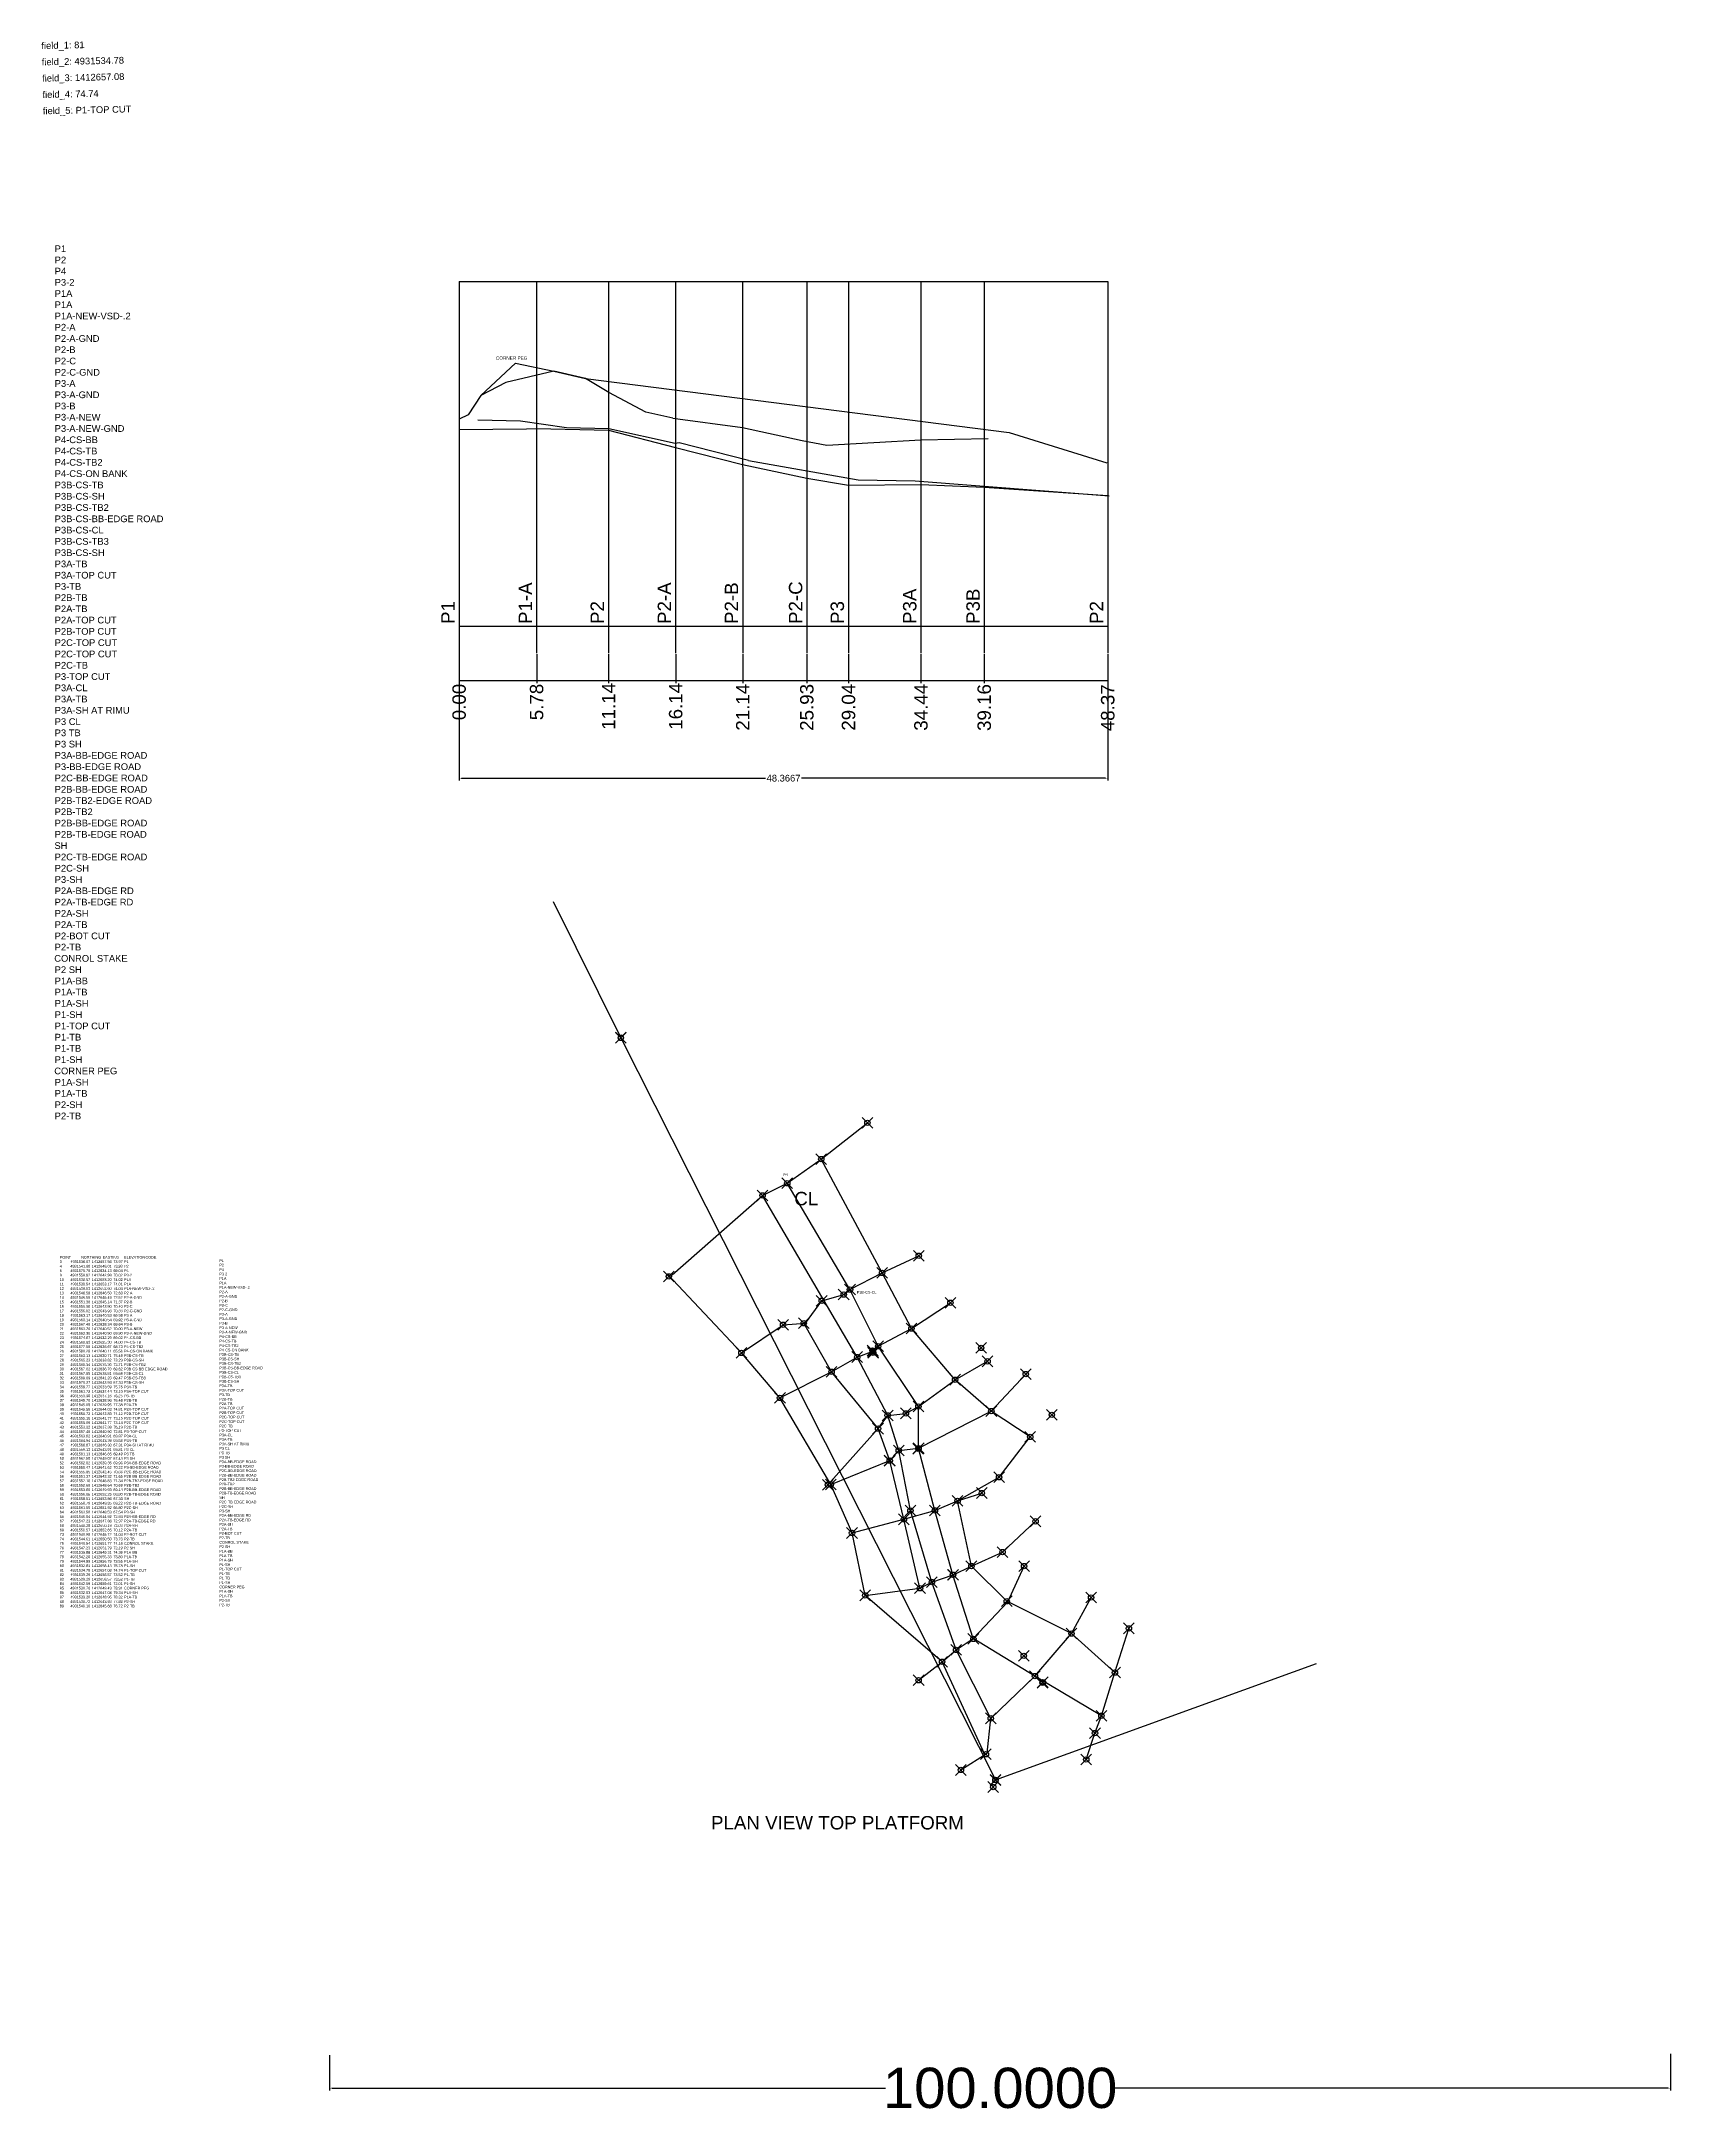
# Model space of a CAD drawing. Extents: x -47 to 153, y -52 to 103.
# Drawn here: x -46.7 to 74.8, y -51.7 to 102.9 of the extents above; entities that cross this region are included whole.
import ezdxf

# ---------------------------------------------------------------- set-up
doc = ezdxf.new("R2010")
doc.units = 0
doc.header["$MEASUREMENT"] = 0
doc.header["$PDMODE"] = 35
doc.header["$PDSIZE"] = 0.4
doc.layers.get('0').update_dxf_attribs({"linetype": 'CONTINUOUS'})
doc.layers.get('Defpoints').update_dxf_attribs({"linetype": 'CONTINUOUS'})
doc.layers.add('Boundary', color=7, linetype='CONTINUOUS')
doc.styles.add('MtXpl_arial_ttf_shx', font='arial.ttf.shx')
doc.styles.get("Standard").update_dxf_attribs({"font": 'arial.ttf'})
doc.dimstyles.get("Standard").update_dxf_attribs({"dimtxt": 0.18, "dimasz": 0.18, "dimexe": 0.18, "dimexo": 0.0625, "dimgap": 0.09, "dimtad": 0, "dimtih": 1, "dimtoh": 1, "dimdec": 4, "dimzin": 0, "dimdsep": 46, "dimtxsty": 'Standard', "dimcen": 0.09, "dimadec": 0, "dimazin": 0, "dimtfac": 1, "dimtdec": 4, "dimtofl": 0, "dimtmove": 0, "dimatfit": 3, "dimfxl": 1, "dimtolj": 1, "dimtzin": 0, "dimarcsym": 0})

# ---------------------------------------------------------------- blocks, each defined once
blk = doc.blocks.new('*D71')
at = {"color": 0, "lineweight": -2, "ltscale": 1000, "transparency": 16777216}
blk.add_line((-15.57, 59.41), (-15.57, 55.05), dxfattribs=at)
at = {"layer": 'Defpoints', "color": 0, "ltscale": 1000, "transparency": 16777216}
for p in [(-15.57, 59.47), (-15.57, 55.05), (-15.57, 0)]:
    blk.add_point(p, dxfattribs=at)
at = {"color": 0, "ltscale": 1000, "transparency": 16777216, "insert": (-15.57, 53.65), "char_height": 1, "attachment_point": 5, "rotation": 90}
blk.add_mtext('\\A1;0.00', dxfattribs=at)
blk = doc.blocks.new('*D72')
at = {"color": 0, "lineweight": -2, "ltscale": 1000, "transparency": 16777216}
blk.add_line((-9.79, 57.23), (-9.79, 55.05), dxfattribs=at)
at = {"layer": 'Defpoints', "color": 0, "ltscale": 1000, "transparency": 16777216}
for p in [(-9.79, 57.29), (-9.79, 55.05), (-15.57, 0)]:
    blk.add_point(p, dxfattribs=at)
at = {"color": 0, "ltscale": 1000, "transparency": 16777216, "insert": (-9.79, 53.65), "char_height": 1, "attachment_point": 5, "rotation": 90}
blk.add_mtext('\\A1;5.78', dxfattribs=at)
blk = doc.blocks.new('*D73')
at = {"color": 0, "lineweight": -2, "ltscale": 1000, "transparency": 16777216}
blk.add_line((-4.43, 57.23), (-4.43, 55.05), dxfattribs=at)
at = {"layer": 'Defpoints', "color": 0, "ltscale": 1000, "transparency": 16777216}
for p in [(-4.43, 57.29), (-4.43, 55.05), (-15.57, 0)]:
    blk.add_point(p, dxfattribs=at)
at = {"color": 0, "ltscale": 1000, "transparency": 16777216, "insert": (-4.43, 53.33), "char_height": 1, "attachment_point": 5, "rotation": 90}
blk.add_mtext('\\A1;11.14', dxfattribs=at)
blk = doc.blocks.new('*D74')
at = {"color": 0, "lineweight": -2, "ltscale": 1000, "transparency": 16777216}
blk.add_line((0.58, 57.23), (0.58, 55.05), dxfattribs=at)
at = {"layer": 'Defpoints', "color": 0, "ltscale": 1000, "transparency": 16777216}
for p in [(0.58, 57.29), (0.58, 55.05), (-15.57, 0)]:
    blk.add_point(p, dxfattribs=at)
at = {"color": 0, "ltscale": 1000, "transparency": 16777216, "insert": (0.58, 53.33), "char_height": 1, "attachment_point": 5, "rotation": 90}
blk.add_mtext('\\A1;16.14', dxfattribs=at)
blk = doc.blocks.new('*D75')
at = {"color": 0, "lineweight": -2, "ltscale": 1000, "transparency": 16777216}
blk.add_line((5.58, 57.23), (5.58, 55.05), dxfattribs=at)
at = {"layer": 'Defpoints', "color": 0, "ltscale": 1000, "transparency": 16777216}
for p in [(5.58, 57.29), (5.58, 55.05), (-15.57, 0)]:
    blk.add_point(p, dxfattribs=at)
at = {"color": 0, "ltscale": 1000, "transparency": 16777216, "insert": (5.58, 53.26), "char_height": 1, "attachment_point": 5, "rotation": 90}
blk.add_mtext('\\A1;21.14', dxfattribs=at)
blk = doc.blocks.new('*D76')
at = {"color": 0, "lineweight": -2, "ltscale": 1000, "transparency": 16777216}
blk.add_line((10.36, 57.23), (10.36, 55.05), dxfattribs=at)
at = {"layer": 'Defpoints', "color": 0, "ltscale": 1000, "transparency": 16777216}
for p in [(10.36, 57.29), (10.36, 55.05), (-15.57, 0)]:
    blk.add_point(p, dxfattribs=at)
at = {"color": 0, "ltscale": 1000, "transparency": 16777216, "insert": (10.36, 53.25), "char_height": 1, "attachment_point": 5, "rotation": 90}
blk.add_mtext('\\A1;25.93', dxfattribs=at)
blk = doc.blocks.new('*D77')
at = {"color": 0, "lineweight": -2, "ltscale": 1000, "transparency": 16777216}
blk.add_line((13.47, 57.23), (13.47, 55.05), dxfattribs=at)
at = {"layer": 'Defpoints', "color": 0, "ltscale": 1000, "transparency": 16777216}
for p in [(13.47, 57.29), (13.47, 55.05), (-15.57, 0)]:
    blk.add_point(p, dxfattribs=at)
at = {"color": 0, "ltscale": 1000, "transparency": 16777216, "insert": (13.47, 53.26), "char_height": 1, "attachment_point": 5, "rotation": 90}
blk.add_mtext('\\A1;29.04', dxfattribs=at)
blk = doc.blocks.new('*D78')
at = {"color": 0, "lineweight": -2, "ltscale": 1000, "transparency": 16777216}
blk.add_line((18.87, 57.23), (18.87, 55.05), dxfattribs=at)
at = {"layer": 'Defpoints', "color": 0, "ltscale": 1000, "transparency": 16777216}
for p in [(18.87, 57.29), (18.87, 55.05), (-15.57, 0)]:
    blk.add_point(p, dxfattribs=at)
at = {"color": 0, "ltscale": 1000, "transparency": 16777216, "insert": (18.87, 53.26), "char_height": 1, "attachment_point": 5, "rotation": 90}
blk.add_mtext('\\A1;34.44', dxfattribs=at)
blk = doc.blocks.new('*D79')
at = {"color": 0, "lineweight": -2, "ltscale": 1000, "transparency": 16777216}
blk.add_line((23.59, 57.23), (23.59, 55.05), dxfattribs=at)
at = {"layer": 'Defpoints', "color": 0, "ltscale": 1000, "transparency": 16777216}
for p in [(23.59, 57.29), (23.59, 55.05), (-15.57, 0)]:
    blk.add_point(p, dxfattribs=at)
at = {"color": 0, "ltscale": 1000, "transparency": 16777216, "insert": (23.59, 53.24), "char_height": 1, "attachment_point": 5, "rotation": 90}
blk.add_mtext('\\A1;39.16', dxfattribs=at)
blk = doc.blocks.new('*D80')
at = {"color": 0, "lineweight": -2, "ltscale": 1000, "transparency": 16777216}
blk.add_line((32.8, 57.23), (32.8, 55.05), dxfattribs=at)
at = {"layer": 'Defpoints', "color": 0, "ltscale": 1000, "transparency": 16777216}
for p in [(32.8, 57.29), (32.8, 55.05), (-15.57, 0)]:
    blk.add_point(p, dxfattribs=at)
at = {"color": 0, "ltscale": 1000, "transparency": 16777216, "insert": (32.8, 53.22), "char_height": 1, "attachment_point": 5, "rotation": 90}
blk.add_mtext('\\A1;48.37', dxfattribs=at)
blk = doc.blocks.new('*D81')
at = {"color": 0, "lineweight": -2, "ltscale": 1000, "transparency": 16777216}
for p, q in [((-15.57, 55.19), (-15.57, 47.79)), ((32.8, 55.19), (32.8, 47.79)), ((-15.39, 47.97), (7.27, 47.97)), ((32.62, 47.97), (9.97, 47.97))]:
    blk.add_line(p, q, dxfattribs=at)
at = {"color": 0, "ltscale": 1000, "transparency": 16777216}
for points in [[(-15.39, 48), (-15.39, 47.94), (-15.57, 47.97)], [(32.62, 48), (32.62, 47.94), (32.8, 47.97)]]:
    blk.add_solid(points, dxfattribs=at)
at = {"layer": 'Defpoints', "color": 0, "ltscale": 1000, "transparency": 16777216}
for p in [(-15.57, 55.25), (32.8, 55.25), (32.8, 47.97)]:
    blk.add_point(p, dxfattribs=at)
at = {"color": 0, "ltscale": 1000, "transparency": 16777216, "insert": (8.62, 47.97), "char_height": 0.5, "attachment_point": 5}
blk.add_mtext('\\A1;48.3667', dxfattribs=at)
blk = doc.blocks.new('*D85')
at = {"color": 0, "lineweight": -2, "transparency": 16777216}
for p, q in [((-25.23, -47.25), (-25.23, -49.88)), ((74.77, -47.14), (74.77, -49.88)), ((-25.05, -49.7), (16.23, -49.7)), ((74.59, -49.7), (33.3, -49.7))]:
    blk.add_line(p, q, dxfattribs=at)
at = {"color": 0, "transparency": 16777216}
for points in [[(-25.05, -49.67), (-25.05, -49.73), (-25.23, -49.7)], [(74.59, -49.67), (74.59, -49.73), (74.77, -49.7)]]:
    blk.add_solid(points, dxfattribs=at)
at = {"layer": 'Defpoints', "color": 0, "transparency": 16777216}
for p in [(-25.23, -47.19), (74.77, -47.07), (74.77, -49.7)]:
    blk.add_point(p, dxfattribs=at)
at = {"color": 0, "transparency": 16777216, "insert": (24.77, -49.7), "char_height": 3, "attachment_point": 5}
blk.add_mtext('\\A1;100.0000', dxfattribs=at)

msp = doc.modelspace()

# ---------------------------------------------------------------- linework, layer by layer
at = {"color": 3, "linetype": 'Continuous'}
for p, q in [((-15.56778, 85.01314), (-15.56778, 57.29171)), ((-9.79169, 85.01314), (-9.79169, 57.29171)), ((-4.43067, 85.01314), (-4.43067, 57.29171)), ((0.57387, 85.01314), (0.57387, 57.29171)), ((5.56304, 85.01314), (5.57681, 57.29171)), ((10.35821, 85.01314), (10.35821, 57.29171)), ((13.46828, 85.01314), (13.46828, 57.29171)), ((18.86829, 85.01314), (18.86829, 57.29171)), ((23.59088, 85.01314), (23.59088, 57.29171)), ((32.79888, 85.01314), (32.79888, 57.29171))]:
    msp.add_line(p, q, dxfattribs=at)
at = {"linetype": 'Continuous'}
for p, q in [((-15.56778, 85.01314), (32.79888, 85.01314)), ((-15.56778, 59.30558), (32.79888, 59.30558)), ((-15.56778, 55.2518), (32.79888, 55.2518))]:
    msp.add_line(p, q, dxfattribs=at)
for p, q in [((-11.35912, 78.91), (-13.94778, 76.51)), ((25.45222, 73.74), (32.72165, 71.49054))]:
    msp.add_line(p, q)
at = {"color": 2}
for p, q in [((-6.14878, 77.77), (-8.50658, 78.31)), ((-4.41078, 76.74), (-6.14878, 77.77)), ((-1.64578, 75.27), (-4.41078, 76.74)), ((0.36892, 74.81), (-1.64578, 75.27))]:
    msp.add_line(p, q, dxfattribs=at)
at = {"ltscale": 1000}
for p, q in [((15.96501, 11.0822, -9.44), (11.43501, 19.5722, -10.18)), ((18.15501, 6.9322, -9.33), (15.96501, 11.0822, -9.44)), ((21.41501, 3.1222, -9.42), (18.15501, 6.9322, -9.33)), ((24.11501, 0.7822, -9.69), (21.41501, 3.1222, -9.42))]:
    msp.add_line(p, q, dxfattribs=at)
msp.add_lwpolyline([(-11.35912, 78.91), (-8.50658, 78.31), (-6.14878, 77.77), (25.45222, 73.74)])
at = {"color": 2}
msp.add_lwpolyline([(-8.50658, 78.31), (-12.07878, 77.48), (-13.94778, 76.51), (-14.89778, 75.06), (-15.56778, 74.747)], dxfattribs=at)
at = {"color": 1}
for points in [[(-14.18696, 74.69673), (-10.98778, 74.62), (-7.57078, 74.13)], [(-7.57078, 74.13), (-4.41091, 74.04), (0.53776, 72.94)], [(6.01262, 71.65), (0.8308, 72.97), (0.53824, 72.93592)], [(6.01262, 71.65), (14.19172, 70.22), (18.44625, 70.15155), (32.90791, 69.02)]]:
    msp.add_lwpolyline(points, dxfattribs=at)
at = {"color": 40, "true_color": 0xf8d731}
msp.add_lwpolyline([(0.36892, 74.81), (5.56304, 74.12), (10.01303, 73.15), (11.83767, 72.81), (18.86822, 73.19), (23.8707, 73.29)], dxfattribs=at)
at = {"color": 6}
msp.add_lwpolyline([(-15.56778, 73.97), (-10.54265, 74.02), (-9.79169, 74.04), (-4.43067, 73.93), (0.57387, 72.63), (5.56304, 71.37), (10.35821, 70.33), (13.46828, 69.81), (18.86829, 69.87), (23.59088, 69.68), (32.79888, 69.04)], dxfattribs=at)
at = {"elevation": -78.91}
for points in [[(0.31407, 10.93154), (7.05501, 16.8622), (8.89501, 17.7722), (11.43501, 19.5722), (14.87501, 22.2722)], [(23.63564, -24.83016), (20.44501, -17.9078), (14.71501, -12.9578), (13.72501, -8.3078), (12.14501, -4.6878), (8.35501, 1.7622), (5.47501, 5.1222), (-0.02391, 10.98381)], [(5.47501, 5.1222), (8.58501, 7.2222), (10.26183, 7.33223), (11.46501, 9.0122), (13.10501, 9.4722), (13.57501, 9.8422), (15.96501, 11.0822), (18.70501, 12.3622)], [(8.35501, 1.7622), (12.20501, 3.7122), (14.11501, 4.8122), (15.28501, 5.2522), (15.67501, 5.6122), (18.15501, 6.9322), (21.06501, 8.8622)], [(18.79501, -12.4278), (17.59501, -7.2878), (16.53501, -2.9178), (15.66501, -0.5278), (12.20501, 3.7122), (10.12501, 7.3322)], [(11.92501, -4.7078), (15.66501, -0.5278), (16.38501, 0.4622), (17.74501, 0.6122), (18.67501, 1.1222), (21.41501, 3.1222), (23.83501, 4.4922)], [(12.14501, -4.6878), (16.53501, -2.9078), (17.21501, -2.1578), (18.69501, -1.9878), (24.11501, 0.7822), (26.68501, 3.5422)], [(33.33501, -18.7178), (30.09501, -15.8078), (25.26501, -13.3978), (22.62501, -10.7778), (21.59501, -5.9078), (24.69501, -4.1478), (27.01501, -1.1478), (24.11501, 0.7822)], [(13.72501, -8.3078), (17.59501, -7.2878), (19.90501, -6.6278), (21.59501, -5.9078), (23.40501, -5.3278)], [(14.71501, -12.9578), (18.79501, -12.4278), (19.68501, -11.9678), (21.26501, -11.4278), (22.62501, -10.7778), (24.95501, -9.7278), (27.41501, -7.4378)], [(18.69501, -19.2878), (20.44501, -17.9078), (21.48501, -17.0278), (22.76854, -16.18043), (25.34827, -13.43935), (26.55501, -10.7778)], [(21.84501, -25.9778), (23.80193, -24.72358), (24.07501, -22.1278), (27.36501, -18.9778), (30.09501, -15.8078), (31.55501, -13.1178)], [(31.19501, -25.1978), (31.84501, -23.2278), (32.32501, -21.9378), (33.33501, -18.7178), (34.37501, -15.4178)]]:
    msp.add_lwpolyline(points, dxfattribs=at)
at = {"color": 40, "true_color": 0xf8d731, "elevation": -78.91}
msp.add_lwpolyline([(32.32501, -21.9378), (27.36501, -18.9778), (22.76854, -16.18043), (21.25501, -11.4178), (19.90501, -6.6278), (18.69501, -1.9878), (18.69501, -1.9878), (18.67501, 1.1222), (15.67501, 5.6122), (13.57501, 9.8422), (8.89501, 17.7722)], dxfattribs=at)
at = {"color": 30, "true_color": 0xf26722, "elevation": -78.91}
msp.add_lwpolyline([(24.07501, -22.1278), (21.48501, -17.0278), (19.68501, -11.9678), (18.08501, -6.6378), (17.21501, -2.1578), (16.38501, 0.4622), (14.11501, 4.8122), (7.05501, 16.8622)], dxfattribs=at)
for p in [(14.87501, 22.2722, -13.35), (11.43501, 19.5722, -10.18), (7.05501, 16.8622, -9.89), (8.89501, 17.7722, -9.87), (18.70501, 12.3622, -11.57), (0.06501, 10.8222, -4.91), (15.96501, 11.0822, -9.44), (11.46501, 9.0122, -9.29), (13.10501, 9.4722, -9.27), (13.57501, 9.8422, -9.23), (10.12501, 7.3322, -6.2), (21.06501, 8.8622, -11.6), (8.58501, 7.2222, -5.62), (18.15501, 6.9322, -9.33), (5.47501, 5.1222, -3.42), (14.11501, 4.8122, -8.95), (15.26501, 5.2922, -9.01), (15.28501, 5.2522, -8.91), (15.29501, 5.1622, -8.93), (15.30501, 5.1322, -8.99), (15.67501, 5.6122, -9.04), (23.35501, 5.4922, -11.37), (23.83501, 4.4922, -11.48), (12.20501, 3.7122, -5.72), (21.41501, 3.1222, -9.42), (26.68501, 3.5422, -12.11), (8.35501, 1.7622, -3.16), (16.38501, 0.4622, -8.69), (17.74501, 0.6122, -8.89), (18.67501, 1.1222, -9.1), (24.11501, 0.7822, -9.69), (28.62501, 0.5022, -11.58), (15.66501, -0.5278, -6.1), (27.01501, -1.1478, -10.11), (16.53501, -2.9078, -5.76), (16.53501, -2.9178, -5.77), (17.21501, -2.1578, -8.25), (18.66501, -2.0278, -8.51), (18.69501, -1.9878, -8.58), (11.92501, -4.7078, -2.66), (12.14501, -4.6878, -2.72), (24.69501, -4.1478, -9.77), (21.59501, -5.9078, -7.57), (23.40501, -5.3278, -8.22), (17.59501, -7.2878, -4.79), (18.08501, -6.6378, -7.26), (19.90501, -6.6278, -7.54), (27.41501, -7.4378, -8.79), (13.72501, -8.3078, -2.43), (22.62501, -10.7778, -5.94), (24.95501, -9.7278, -6.88), (26.55501, -10.7778, -6.72), (18.79501, -12.4278, -4.1), (19.68501, -11.9678, -5.97), (21.25501, -11.4178, -6.39), (21.26501, -11.4278, -6.28), (14.71501, -12.9578, -1.53), (25.26501, -13.3978, -5.18), (31.55501, -13.1178, -5.36), (30.09501, -15.8078, -5.11), (34.37501, -15.4178, -6.9), (21.48501, -17.0278, -4.87), (22.77501, -16.2078, -4.98), (20.44501, -17.9078, -2.19), (26.53501, -17.4678, -4.73), (33.33501, -18.7178, -5.39), (33.33501, -18.7178, -5.39), (18.69501, -19.2878, -0.99), (27.36501, -18.9778, -4.87), (27.93501, -19.4678, -4.9), (27.96501, -19.4378, -4.89), (32.32501, -21.9378, -4.94), (24.07501, -22.1278, -4.52), (31.84501, -23.2278, -4.17), (23.71501, -24.8078, -0.59), (21.84501, -25.9778, 0.43), (31.19501, -25.1978, -3.13), (24.25501, -27.2478)]:
    msp.add_point(p)
at = {"layer": 'Boundary', "color": 114, "true_color": 0x139b48, "elevation": -78.91}
msp.add_lwpolyline([(-8.56724, 38.77254), (-3.51199, 28.6042), (24.42601, -26.7228), (48.35367, -18.03678)], dxfattribs=at)
at = {"layer": 'Boundary', "color": 32, "true_color": 0xcd6928}
for p in [(-3.51299, 28.6242, -78.91), (-3.51199, 28.6042, -78.91), (24.41601, -26.7328, -78.91), (24.42501, -26.7128, -78.91), (24.42601, -26.7228, -78.91)]:
    msp.add_point(p, dxfattribs=at)

# ---------------------------------------------------------------- texts
at = {"color": 6, "linetype": 'Continuous'}
for s, p in [('field_1: 81', (-46.72007, 102.33259)), ('field_2: 4931534.78', (-46.69247, 101.11703)), ('field_3: 1412657.08', (-46.66487, 99.90148)), ('field_4: 74.74', (-46.63728, 98.68592)), ('field_5: P1-TOP CUT', (-46.60968, 97.47037))]:
    msp.add_text(s, height=0.5, rotation=1.3005819, dxfattribs=at).set_placement(p)
at = {"color": 6, "linetype": 'Continuous', "style": 'MtXpl_arial_ttf_shx'}
for s, p in [('P1', (-45.73105, 87.19777)), ('P2', (-45.73105, 86.36239)), ('P4', (-45.73105, 85.52905)), ('P3-2', (-45.73105, 84.69367)), ('P1A', (-45.73105, 83.85829)), ('P1A', (-45.73105, 83.02292)), ('P1A-NEW-VSD-.2', (-45.73105, 82.18106)), ('P2-A', (-45.73105, 81.34568)), ('P2-A-GND', (-45.73105, 80.50382)), ('P2-B', (-45.73105, 79.66844)), ('P2-C', (-45.73105, 78.82658)), ('P2-C-GND', (-45.73105, 77.98472)), ('P3-A', (-45.73105, 77.14934)), ('P3-A-GND', (-45.73105, 76.30748)), ('P3-B', (-45.73105, 75.4721)), ('P3-A-NEW', (-45.73105, 74.63672)), ('P3-A-NEW-GND', (-45.73105, 73.79486)), ('P4-CS-BB', (-45.73105, 72.953)), ('P4-CS-TB', (-45.73105, 72.11114)), ('P4-CS-TB2', (-45.73105, 71.26928)), ('P4-CS-ON BANK', (-45.73105, 70.42742)), ('P3B-CS-TB', (-45.73105, 69.58556)), ('P3B-CS-SH', (-45.73105, 68.7437)), ('P3B-CS-TB2', (-45.73105, 67.90184)), ('P3B-CS-BB-EDGE ROAD', (-45.73105, 67.05998)), ('P3B-CS-CL', (-45.73105, 66.21812)), ('P3B-CS-TB3', (-45.73105, 65.37626)), ('P3B-CS-SH', (-45.73105, 64.5344)), ('P3A-TB', (-45.73105, 63.69902)), ('P3A-TOP CUT', (-45.73105, 62.85716)), ('P3-TB', (-45.73105, 62.02178)), ('P2B-TB', (-45.73105, 61.1864)), ('P2A-TB', (-45.73105, 60.35102)), ('P2A-TOP CUT', (-45.73105, 59.50916)), ('P2B-TOP CUT', (-45.73105, 58.6673)), ('P2C-TOP CUT', (-45.73105, 57.82544)), ('P2C-TOP CUT', (-45.73105, 56.98358)), ('P2C-TB', (-45.73105, 56.14172)), ('P3-TOP CUT', (-45.73105, 55.29986)), ('P3A-CL', (-45.73105, 54.458)), ('P3A-TB', (-45.73105, 53.62262)), ('P3A-SH AT RIMU', (-45.73105, 52.78076)), ('P3 CL', (-45.73105, 51.9389)), ('P3 TB', (-45.73105, 51.10352)), ('P3 SH', (-45.73105, 50.26166)), ('P3A-BB-EDGE ROAD', (-45.73105, 49.4198)), ('P3-BB-EDGE ROAD', (-45.73105, 48.57794)), ('P2C-BB-EDGE ROAD', (-45.73105, 47.73608)), ('P2B-BB-EDGE ROAD', (-45.73105, 46.89422)), ('P2B-TB2-EDGE ROAD', (-45.73105, 46.05236)), ('P2B-TB2', (-45.73105, 45.21698)), ('P2B-BB-EDGE ROAD', (-45.73105, 44.37512)), ('P2B-TB-EDGE ROAD', (-45.73105, 43.53326)), ('SH', (-45.75015, 42.6914)), ('P2C-TB-EDGE ROAD', (-45.73105, 41.84954)), ('P2C-SH', (-45.73105, 41.00768)), ('P3-SH', (-45.73105, 40.16582)), ('P2A-BB-EDGE RD', (-45.73105, 39.32396)), ('P2A-TB-EDGE RD', (-45.73105, 38.4821)), ('P2A-SH', (-45.73105, 37.64024)), ('P2A-TB', (-45.73105, 36.80486)), ('P2-BOT CUT', (-45.73105, 35.963)), ('P2-TB', (-45.73105, 35.12762)), ('CONROL STAKE', (-45.76447, 34.28576)), ('P2 SH', (-45.73105, 33.4439)), ('P1A-BB', (-45.73105, 32.60852)), ('P1A-TB', (-45.73105, 31.77314)), ('P1A-SH', (-45.73105, 30.93128)), ('P1-SH', (-45.73105, 30.08942)), ('P1-TOP CUT', (-45.73105, 29.24756)), ('P1-TB', (-45.73105, 28.41218)), ('P1-TB', (-45.73105, 27.5768)), ('CORNER PEG', (-45.76447, 25.89308)), ('P1-SH', (-45.73105, 26.73494)), ('P1A-SH', (-45.73105, 25.05122)), ('P1A-TB', (-45.73105, 24.21584)), ('P2-SH', (-45.73105, 23.37398)), ('P2-TB', (-45.73105, 22.5386))]:
    msp.add_text(s, height=0.5, dxfattribs=at).set_placement(p)
at = {"linetype": 'Continuous', "style": 'MtXpl_arial_ttf_shx'}
msp.add_text('CORNER PEG', height=0.25, dxfattribs=at).set_placement((-12.82641, 79.17045))
at = {"color": 6, "linetype": 'Continuous', "style": 'MtXpl_arial_ttf_shx'}
for s, p in [('P1-A', (-10.13147, 59.46883)), ('P2-A', (0.2341, 59.46883)), ('P2-B', (5.23595, 59.46883)), ('P2-C', (10.01844, 59.46883)), ('P3A', (18.52851, 59.46883)), ('P3B', (23.2511, 59.46883)), ('P1', (-15.90756, 59.46883)), ('P2', (-4.77045, 59.46883)), ('P3', (13.1285, 59.46883)), ('P2', (32.45911, 59.46883))]:
    msp.add_text(s, height=1, rotation=90, dxfattribs=at).set_placement(p)
for s, p in [('P4', (8.59467, 18.30592, -78.91)), ('P1', (-33.45293, 11.90037, -78.91)), ('P2', (-33.45293, 11.56703, -78.91)), ('P4', (-33.45293, 11.2337, -78.91)), ('P3-2', (-33.45293, 10.90037, -78.91)), ('P1A', (-33.45293, 10.56703, -78.91)), ('P1A', (-33.45293, 10.2337, -78.91)), ('P1A-NEW-VSD-.2', (-33.45293, 9.90037, -78.91)), ('P2-A', (-33.45293, 9.56703, -78.91)), ('P2-A-GND', (-33.45293, 9.2337, -78.91)), ('P3B-CS-CL', (14.0867, 9.54325, -78.91)), ('P2-B', (-33.45293, 8.90037, -78.91)), ('P2-C', (-33.45293, 8.56703, -78.91)), ('P2-C-GND', (-33.45293, 8.2337, -78.91)), ('P3-A', (-33.45293, 7.90037, -78.91)), ('P3-A-GND', (-33.45293, 7.56703, -78.91)), ('P3-B', (-33.45293, 7.2337, -78.91)), ('P3-A-NEW', (-33.45293, 6.90037, -78.91)), ('P3-A-NEW-GND', (-33.45293, 6.56703, -78.91)), ('P4-CS-BB', (-33.45293, 6.2337, -78.91)), ('P4-CS-TB', (-33.45293, 5.90037, -78.91)), ('P4-CS-TB2', (-33.45293, 5.56703, -78.91)), ('P4-CS-ON BANK', (-33.45293, 5.2337, -78.91)), ('P3B-CS-TB', (-33.45293, 4.90037, -78.91)), ('P3B-CS-SH', (-33.45293, 4.56703, -78.91)), ('P3B-CS-TB2', (-33.45293, 4.2337, -78.91)), ('P3B-CS-BB-EDGE ROAD', (-33.45293, 3.90037, -78.91)), ('P3B-CS-CL', (-33.45293, 3.56703, -78.91)), ('P3B-CS-TB3', (-33.45293, 3.2337, -78.91)), ('P3B-CS-SH', (-33.45293, 2.90037, -78.91)), ('P3A-TB', (-33.45293, 2.56703, -78.91)), ('P3A-TOP CUT', (-33.45293, 2.2337, -78.91)), ('P3-TB', (-33.45293, 1.90037, -78.91)), ('P2B-TB', (-33.45293, 1.56703, -78.91)), ('P2A-TB', (-33.45293, 1.2337, -78.91)), ('P2A-TOP CUT', (-33.45293, 0.90037, -78.91)), ('P2B-TOP CUT', (-33.45293, 0.56703, -78.91)), ('P2C-TOP CUT', (-33.45293, 0.2337, -78.91)), ('P2C-TOP CUT', (-33.45293, -0.09963, -78.91)), ('P2C-TB', (-33.45293, -0.43297, -78.91)), ('P3-TOP CUT', (-33.45293, -0.7663, -78.91)), ('P3A-CL', (-33.45293, -1.09963, -78.91)), ('P3A-TB', (-33.45293, -1.43297, -78.91)), ('P3A-SH AT RIMU', (-33.45293, -1.7663, -78.91)), ('P3 CL', (-33.45293, -2.09963, -78.91)), ('P3 TB', (-33.45293, -2.43297, -78.91)), ('P3 SH', (-33.45293, -2.7663, -78.91)), ('P3A-BB-EDGE ROAD', (-33.45293, -3.09963, -78.91)), ('P3-BB-EDGE ROAD', (-33.45293, -3.43297, -78.91)), ('P2C-BB-EDGE ROAD', (-33.45293, -3.7663, -78.91)), ('P2B-BB-EDGE ROAD', (-33.45293, -4.09963, -78.91)), ('P2B-TB2-EDGE ROAD', (-33.45293, -4.43297, -78.91)), ('P2B-TB2', (-33.45293, -4.7663, -78.91)), ('SH', (-33.45293, -5.7663, -78.91)), ('P2B-BB-EDGE ROAD', (-33.45293, -5.09963, -78.91)), ('P2B-TB-EDGE ROAD', (-33.45293, -5.43297, -78.91)), ('P2C-TB-EDGE ROAD', (-33.45293, -6.09963, -78.91)), ('P2C-SH', (-33.45293, -6.43297, -78.91)), ('P3-SH', (-33.45293, -6.7663, -78.91)), ('P2A-BB-EDGE RD', (-33.45293, -7.09963, -78.91)), ('P2A-TB-EDGE RD', (-33.45293, -7.43297, -78.91)), ('P2A-SH', (-33.45293, -7.7663, -78.91)), ('CONROL STAKE', (-33.45293, -9.09963, -78.91)), ('P2A-TB', (-33.45293, -8.09963, -78.91)), ('P2-BOT CUT', (-33.45293, -8.43297, -78.91)), ('P2-TB', (-33.45293, -8.7663, -78.91)), ('P2 SH', (-33.45293, -9.43297, -78.91)), ('P1A-BB', (-33.45293, -9.7663, -78.91)), ('P1A-TB', (-33.45293, -10.09963, -78.91)), ('P1A-SH', (-33.45293, -10.43297, -78.91)), ('P1-SH', (-33.45293, -10.7663, -78.91)), ('CORNER PEG', (-33.45293, -12.43297, -78.91)), ('P1-TOP CUT', (-33.45293, -11.09963, -78.91)), ('P1-TB', (-33.45293, -11.43297, -78.91)), ('P1-TB', (-33.45293, -11.7663, -78.91)), ('P1-SH', (-33.45293, -12.09963, -78.91)), ('P1A-SH', (-33.45293, -12.7663, -78.91)), ('P1A-TB', (-33.45293, -13.09963, -78.91)), ('P2-SH', (-33.45293, -13.43297, -78.91)), ('P2-TB', (-33.45293, -13.7663, -78.91))]:
    msp.add_text(s, height=0.2).set_placement(p)
at = {"attachment_point": 1}
for s, width, heights, insert, char_height in [('POINT^INORTHING^IEASTING^IELEVATION^ICODE\\P3^I4931536.07 ^I1412657.56 ^I73.97 ^IP1\\P4^I4931541.80 ^I1412648.01 ^I73.93 ^IP2\\P6^I4931575.78 ^I1412634.13 ^I69.04 ^IP4\\P9^I4931558.62 ^I1412642.98 ^I70.02 ^IP3-2\\P10^I4931538.57 ^I1412653.20 ^I74.02 ^IP1A\\P11^I4931538.54 ^I1412653.17 ^I74.01 ^IP1A\\P12^I4931539.03 ^I1412652.60 ^I74.04 ^IP1A-NEW-VSD-.2\\P13^I4931546.58 ^I1412646.50 ^I72.63 ^IP2-A\\P14^I4931546.59 ^I1412646.49 ^I72.52 ^IP2-A-GND\\P15^I4931551.38 ^I1412645.14 ^I71.37 ^IP2-B\\P16^I4931555.98 ^I1412643.90 ^I70.40 ^IP2-C\\P17^I4931556.02 ^I1412643.93 ^I70.33 ^IP2-C-GND\\P18^I4931563.17 ^I1412640.53 ^I69.98 ^IP3-A\\P19^I4931563.14 ^I1412640.54 ^I69.92 ^IP3-A-GND\\P20^I4931567.48 ^I1412638.34 ^I69.64 ^IP3-B\\P21^I4931563.26 ^I1412640.52 ^I70.00 ^IP3-A-NEW\\P22^I4931563.30 ^I1412640.50 ^I69.90 ^IP3-A-NEW-GND\\P23^I4931574.87 ^I1412632.29 ^I69.02 ^IP4-CS-BB\\P24^I4931568.83 ^I1412625.30 ^I74.00 ^IP4-CS-TB\\P25^I4931577.58 ^I1412636.67 ^I68.73 ^IP4-CS-TB2\\P26^I4931580.28 ^I1412640.11 ^I65.56 ^IP4-CS-ON BANK\\P27^I4931563.13 ^I1412630.71 ^I75.49 ^IP3B-CS-TB\\P28^I4931565.23 ^I1412633.82 ^I73.29 ^IP3B-CS-SH\\P29^I4931565.34 ^I1412635.36 ^I72.71 ^IP3B-CS-TB2\\P30^I4931567.02 ^I1412636.70 ^I69.62 ^IP3B-CS-BB-EDGE ROAD\\P31^I4931567.85 ^I1412638.81 ^I69.68 ^IP3B-CS-CL\\P32^I4931569.09 ^I1412641.20 ^I69.47 ^IP3B-CS-TB3\\P33^I4931570.37 ^I1412643.94 ^I67.34 ^IP3B-CS-SH\\P34^I4931559.77 ^I1412633.59 ^I75.75 ^IP3A-TB\\P35^I4931561.72 ^I1412637.44 ^I73.19 ^IP3A-TOP CUT\\P36^I4931553.30 ^I1412637.16 ^I76.25 ^IP3-TB\\P37^I4931549.70 ^I1412638.96 ^I76.48 ^IP2B-TB\\P38^I4931545.05 ^I1412639.95 ^I77.38 ^IP2A-TB\\P39^I4931545.58 ^I1412644.03 ^I74.81 ^IP2A-TOP CUT\\P40^I4931550.72 ^I1412642.83 ^I74.12 ^IP2B-TOP CUT\\P41^I4931555.10 ^I1412641.77 ^I73.15 ^IP2C-TOP CUT\\P42^I4931555.09 ^I1412641.77 ^I73.14 ^IP2C-TOP CUT\\P43^I4931553.32 ^I1412637.38 ^I76.19 ^IP2C-TB\\P44^I4931557.48 ^I1412640.90 ^I72.81 ^IP3-TOP CUT\\P45^I4931563.62 ^I1412640.91 ^I69.87 ^IP3A-CL\\P46^I4931564.94 ^I1412643.39 ^I69.58 ^IP3A-TB\\P47^I4931566.87 ^I1412646.30 ^I67.31 ^IP3A-SH AT RIMU\\P48^I4931559.13 ^I1412643.91 ^I69.81 ^IP3 CL\\P49^I4931561.13 ^I1412646.65 ^I69.49 ^IP3 TB\\P50^I4931562.50 ^I1412649.07 ^I67.43 ^IP3 SH\\P52^I4931562.82 ^I1412639.35 ^I69.96 ^IP3A-BB-EDGE ROAD\\P53^I4931558.47 ^I1412641.62 ^I70.22 ^IP3-BB-EDGE ROAD\\P54^I4931555.85 ^I1412642.45 ^I70.66 ^IP2C-BB-EDGE ROAD\\P56^I4931551.37 ^I1412643.32 ^I71.65 ^IP2B-BB-EDGE ROAD\\P57^I4931552.10 ^I1412646.83 ^I71.34 ^IP2B-TB2-EDGE ROAD\\P58^I4931552.68 ^I1412648.64 ^I70.69 ^IP2B-TB2\\P59^I4931553.86 ^I1412649.93 ^I69.14 ^IP2B-BB-EDGE ROAD\\P60^I4931556.86 ^I1412652.25 ^I68.80 ^IP2B-TB-EDGE ROAD\\P61^I4931558.51 ^I1412653.86 ^I67.33 ^ISH\\P62^I4931558.79 ^I1412649.35 ^I69.22 ^IP2C-TB-EDGE ROAD\\P63^I4931561.55 ^I1412651.92 ^I66.80 ^IP2C-SH\\P64^I4931563.50 ^I1412648.59 ^I67.54 ^IP3-SH\\P66^I4931546.04 ^I1412644.92 ^I72.94 ^IP2A-BB-EDGE RD\\P67^I4931547.23 ^I1412647.86 ^I72.97 ^IP2A-TB-EDGE RD\\P68^I4931548.28 ^I1412650.19 ^I72.03 ^IP2A-SH\\P69^I4931550.57 ^I1412652.65 ^I70.12 ^IP2A-TB\\P73^I4931540.98 ^I1412646.72 ^I74.04 ^IP2-BOT CUT\\P74^I4931544.61 ^I1412650.50 ^I73.73 ^IP2-TB\\P75^I4931540.54 ^I1412651.77 ^I74.18 ^ICONROL STAKE\\P76^I4931547.23 ^I1412651.79 ^I72.19 ^IP2 SH\\P77^I4931535.88 ^I1412649.31 ^I74.39 ^IP1A-BB\\P78^I4931542.20 ^I1412655.33 ^I73.80 ^IP1A-TB\\P79^I4931544.89 ^I1412656.79 ^I73.55 ^IP1A-SH\\P80^I4931532.81 ^I1412656.43 ^I75.78 ^IP1-SH\\P81^I4931534.78 ^I1412657.08 ^I74.74 ^IP1-TOP CUT\\P82^I4931539.29 ^I1412658.57 ^I73.52 ^IP1-TB\\P83^I4931539.29 ^I1412658.57 ^I73.52 ^IP1-TB\\P84^I4931542.59 ^I1412659.61 ^I72.01 ^IP1-SH\\P85^I4931530.76 ^I1412649.49 ^I78.91 ^ICORNER PEG\\P86^I4931532.03 ^I1412647.08 ^I79.34 ^IP1A-SH\\P87^I4931533.20 ^I1412648.95 ^I78.32 ^IP1A-TB\\P88^I4931538.72 ^I1412643.93 ^I77.92 ^IP2-SH\\P89^I4931540.10 ^I1412645.68 ^I76.72 ^IP2-TB', 15.3460968, [0], (-45.35973, 12.35251, -78.91), 0.2), ('PLAN VIEW TOP PLATFORM', 35.4471884, [0.2], (3.2093, -29.41148, -78.91), 1)]:
    msp.add_mtext_dynamic_manual_height_columns(s, width=width, gutter_width=1, heights=heights, dxfattribs=dict(at, insert=insert, char_height=char_height))
at = {"layer": 'Boundary', "color": 40, "true_color": 0xf8d731}
msp.add_text('CL', height=1, dxfattribs=at).set_placement((9.41691, 16.12597, -78.91))

# ---------------------------------------------------------------- dimensions: what is measured, and where the dimension line sits
at = {"ltscale": 1000}
for feature_location, offset, origin, picture, middle in [((-15.565163574, 59.4688312456), (0, -4.4164327441), (-15.565163574, 0), '*D71', (-15.565163574, 53.6458909981)), ((-9.78907, 57.29171), (0, -2.23931), (-15.56516, 0), '*D72', (-9.78907, 53.64555)), ((-4.42805, 57.29171), (0, -2.23931), (-15.56516, 0), '*D73', (-4.42805, 53.32734)), ((0.57649, 57.29171), (0, -2.23931), (-15.56516, 0), '*D74', (0.57649, 53.32734)), ((5.57943, 57.29171), (0, -2.23931), (-15.56516, 0), '*D75', (5.57943, 53.26492)), ((10.36083, 57.29171), (0, -2.23931), (-15.56516, 0), '*D76', (10.36083, 53.25469)), ((13.4709, 57.29171), (0, -2.23931), (-15.56516, 0), '*D77', (13.4709, 53.26492)), ((18.87091, 57.29171), (0, -2.23931), (-15.56516, 0), '*D78', (18.87091, 53.26219)), ((23.5935, 57.29171), (0, -2.23931), (-15.56516, 0), '*D79', (23.5935, 53.24446)), ((32.8015, 57.29171), (0, -2.23931), (-15.56516, 0), '*D80', (32.8015, 53.21888))]:
    dim = msp.add_ordinate_dim(feature_location=feature_location, offset=offset, dtype=1, origin=origin, dimstyle='Standard', override={"dimtxt": 1, "dimdec": 2}, dxfattribs=at)
    dim.commit()
    dim.dimension.update_dxf_attribs({"geometry": picture, "text_midpoint": middle})
dim = msp.add_linear_dim(base=(32.79888, 47.97169), p1=(-15.56778, 55.2518), p2=(32.79888, 55.2518), dimstyle='Standard', override={"dimtxt": 0.5}, dxfattribs=at)
dim.commit()
dim.dimension.update_dxf_attribs({"geometry": '*D81', "text_midpoint": (8.61555, 47.97169)})
dim = msp.add_linear_dim(base=(74.76501, -49.69955, -78.91), p1=(-25.23499, -47.19136, -78.91), p2=(74.76501, -47.07262, -78.91), dimstyle='Standard', override={"dimtxt": 3})
dim.commit()
dim.dimension.update_dxf_attribs({"geometry": '*D85', "text_midpoint": (24.76501, -49.69955, -78.91), "dimtype": 160})

doc.saveas('drawing.dxf')
